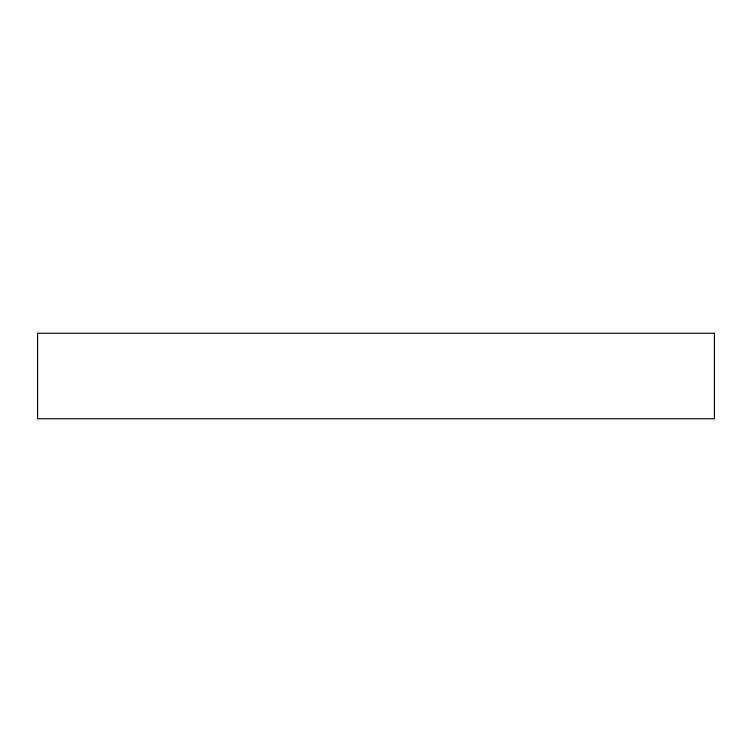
<?xml version="1.0" encoding="UTF-8"?>
<svg xmlns="http://www.w3.org/2000/svg" width="752" height="752" viewBox="0 0 752 752"><rect width="100%" height="100%" fill="white"/><g stroke="black" fill="none" stroke-linecap="round" stroke-linejoin="round"><path stroke-width="1.13" d="M714.4 333.258L37.6 333.258L37.6 418.742L714.4 418.742L714.4 333.258"/></g></svg>
